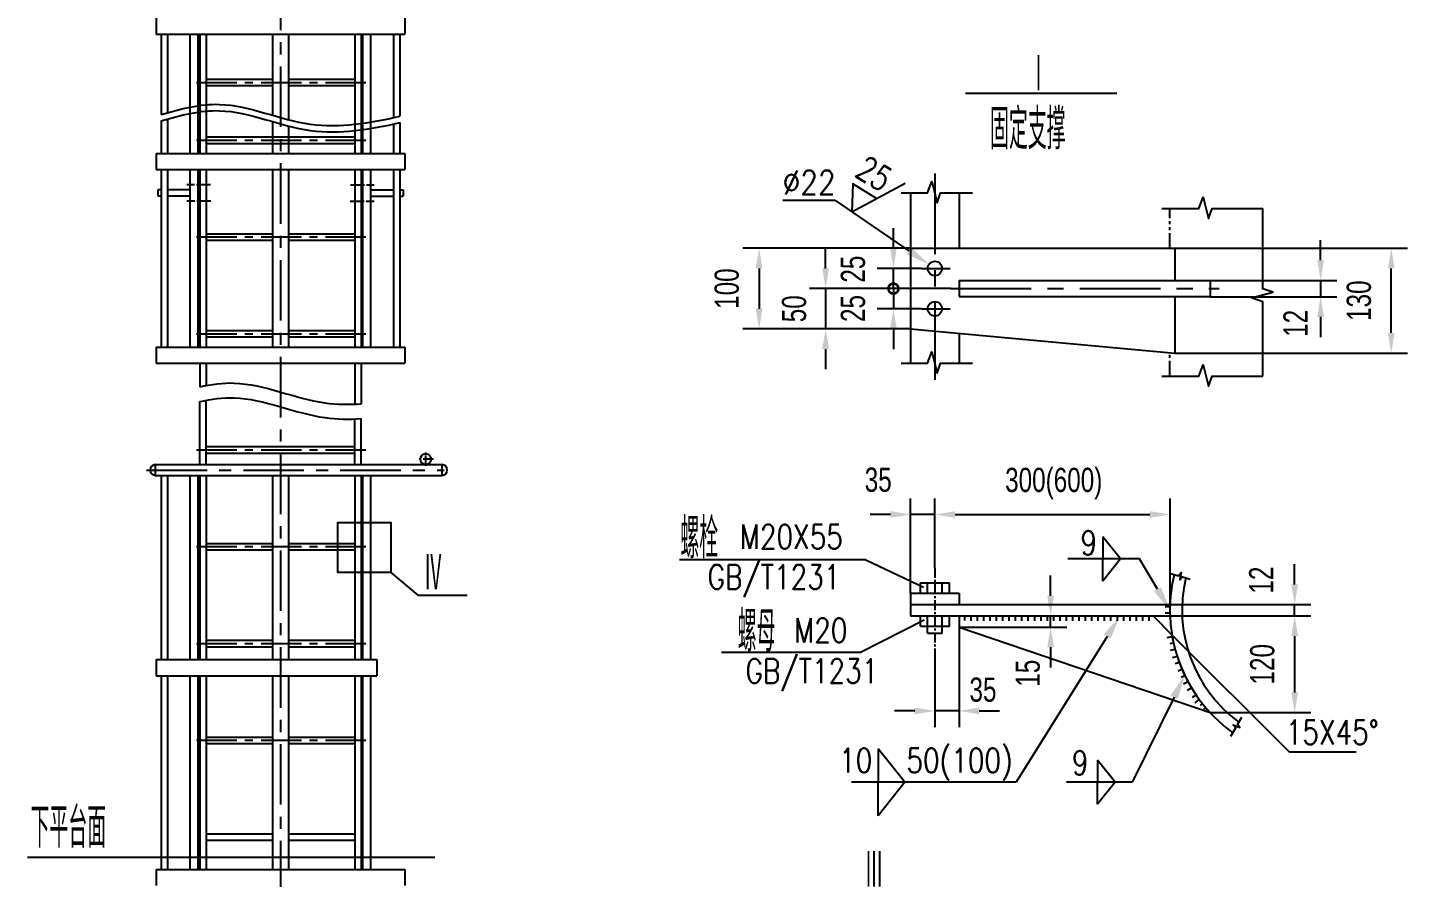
# Model space of a CAD drawing. Extents: x 148 to 221443, y -36682 to 6758.
# Drawn here: x 57709 to 61128, y -8237 to -6130 of the extents above; entities that cross this region are included whole.
import ezdxf
from ezdxf.enums import TextEntityAlignment as Align

# ---------------------------------------------------------------- set-up
doc = ezdxf.new("R2010")
doc.units = 0
doc.header["$LTSCALE"] = 10
doc.header["$MEASUREMENT"] = 0
doc.linetypes.add('CENTERX2', pattern=[4, 2.5, -0.5, 0.5, -0.5])
doc.linetypes.add('PHANTOM', pattern=[2.5, 1.25, -0.25, 0.25, -0.25, 0.25, -0.25])
for name, color, linetype in [('2', 4, 'Continuous'), ('CENTER', 1, 'CENTERX2'), ('DIM', 4, 'Continuous'), ('MAIN', 6, 'Continuous'), ('RED', 7, 'Continuous'), ('WHITE', 7, 'Continuous')]:
    doc.layers.add(name, color=color, linetype=linetype)
doc.styles.add('HZ', font='ROMS.SHX', dxfattribs={"width": 0.75, "bigfont": 'GBCBIG.SHX'})
doc.styles.get("Standard").update_dxf_attribs({"font": 'wison_e.shx', "width": 0.75, "bigfont": 'wison_c.shx'})
doc.styles.add('XW', font='ROMANS.shx', dxfattribs={"width": 0.85})
doc.dimstyles.new('DIM1', dxfattribs={"dimscale": 20, "dimtxt": 3, "dimasz": 2.5, "dimexe": 2, "dimexo": 0, "dimgap": 1, "dimtad": 0, "dimdec": 0, "dimzin": 0, "dimdsep": 46, "dimtxsty": 'Standard', "dimcen": 2, "dimclrd": 3, "dimclre": 3, "dimclrt": 3, "dimadec": 0, "dimazin": 0, "dimtfac": 0.666667, "dimtdec": 0, "dimtofl": 0, "dimtmove": 2, "dimatfit": 1, "dimfxl": 2, "dimtvp": 1.333333, "dimtolj": 1, "dimtzin": 0, "dimarcsym": 0})

# ---------------------------------------------------------------- blocks, each defined once
blk = doc.blocks.new('_DotSmall')
at = {"layer": 'WHITE', "color": 0, "const_width": 0.5}
blk.add_lwpolyline([(-0.0625, 0, 1), (0.0625, 0, 1)], format="xyb", close=True, dxfattribs=at)
blk = doc.blocks.new('*D257')
at = {"layer": 'Defpoints', "color": 0}
for p in [(59924.6, -6726.8), (59854.7, -6776.8), (59996.3, -6776.8)]:
    blk.add_point(p, dxfattribs=at)
at = {"layer": 'DIM', "color": 3, "lineweight": -2}
for p, q in [((59854.7, -6676.8), (59854.7, -6626.8)), ((59924.6, -6726.8), (59814.7, -6726.8)), ((59996.3, -6776.8), (59814.7, -6776.8)), ((59854.7, -6776.8), (59854.7, -6826.8))]:
    blk.add_line(p, q, dxfattribs=at)
at = {"layer": 'DIM', "color": 3}
blk.add_solid([(59846.4, -6676.8), (59863, -6676.8), (59854.7, -6726.8)], dxfattribs=at)
at = {"layer": 'DIM', "color": 3, "lineweight": -2, "xscale": 50, "yscale": 50, "zscale": 50, "rotation": 90}
blk.add_blockref('_DotSmall', (59854.7, -6776.8), dxfattribs=at)
at = {"layer": 'DIM', "color": 3, "insert": (59754.7, -6728.5), "char_height": 60, "attachment_point": 5, "rotation": 90}
blk.add_mtext('\\A1;25', dxfattribs=at)
blk = doc.blocks.new('*D258')
at = {"layer": 'Defpoints', "color": 0}
for p in [(59996.3, -6776.8), (59854.7, -6826.8), (59924.6, -6826.8)]:
    blk.add_point(p, dxfattribs=at)
at = {"layer": 'DIM', "color": 3, "lineweight": -2}
for p, q in [((59854.7, -6776.8), (59854.7, -6726.8)), ((59996.3, -6776.8), (59814.7, -6776.8)), ((59924.6, -6826.8), (59814.7, -6826.8)), ((59854.7, -6876.8), (59854.7, -6926.8))]:
    blk.add_line(p, q, dxfattribs=at)
at = {"layer": 'DIM', "color": 3}
blk.add_solid([(59863, -6876.8), (59846.4, -6876.8), (59854.7, -6826.8)], dxfattribs=at)
at = {"layer": 'DIM', "color": 3, "insert": (59754.7, -6826.1), "char_height": 60, "attachment_point": 5, "rotation": 90}
blk.add_mtext('\\A1;25', dxfattribs=at)
blk = doc.blocks.new('_None')
blk = doc.blocks.new('*D259')
at = {"layer": 'Defpoints', "color": 0}
for p in [(59897.4, -6676.8), (59521.9, -6876.8), (59897.4, -6876.8)]:
    blk.add_point(p, dxfattribs=at)
at = {"layer": 'DIM', "color": 3, "lineweight": -2}
for p, q in [((59897.4, -6676.8), (59481.9, -6676.8)), ((59521.9, -6726.8), (59521.9, -6826.8)), ((59897.4, -6876.8), (59481.9, -6876.8))]:
    blk.add_line(p, q, dxfattribs=at)
at = {"layer": 'DIM', "color": 3}
for points in [[(59530.2, -6726.8), (59513.5, -6726.8), (59521.9, -6676.8)], [(59513.5, -6826.8), (59530.2, -6826.8), (59521.9, -6876.8)]]:
    blk.add_solid(points, dxfattribs=at)
at = {"layer": 'DIM', "color": 3, "insert": (59441.9, -6776.8), "char_height": 60, "attachment_point": 5, "rotation": 90}
blk.add_mtext('\\A1;100', dxfattribs=at)
blk = doc.blocks.new('*D260')
at = {"layer": 'Defpoints', "color": 0}
for p in [(59996.3, -6776.8), (59686.7, -6876.8), (59897.4, -6876.8)]:
    blk.add_point(p, dxfattribs=at)
at = {"layer": 'DIM', "color": 3, "lineweight": -2}
for p, q in [((59686.7, -6726.8), (59686.7, -6676.8)), ((59996.3, -6776.8), (59646.7, -6776.8)), ((59686.7, -6776.8), (59686.7, -6876.8)), ((59897.4, -6876.8), (59646.7, -6876.8)), ((59686.7, -6926.8), (59686.7, -6976.8))]:
    blk.add_line(p, q, dxfattribs=at)
at = {"layer": 'DIM', "color": 3}
for points in [[(59678.4, -6726.8), (59695, -6726.8), (59686.7, -6776.8)], [(59695, -6926.8), (59678.4, -6926.8), (59686.7, -6876.8)]]:
    blk.add_solid(points, dxfattribs=at)
at = {"layer": 'DIM', "color": 3, "insert": (59608.7, -6826.8), "char_height": 60, "attachment_point": 5, "rotation": 90}
blk.add_mtext('\\A1;50', dxfattribs=at)
blk = doc.blocks.new('*D261')
at = {"layer": 'Defpoints', "color": 0}
for p in [(60639.6, -6756.7), (60913.3, -6756.7), (60639.6, -6796.8)]:
    blk.add_point(p, dxfattribs=at)
at = {"layer": 'DIM', "color": 3, "lineweight": -2}
for p, q in [((60913.3, -6706.7), (60913.3, -6656.7)), ((60639.6, -6756.7), (60953.3, -6756.7)), ((60639.6, -6796.8), (60953.3, -6796.8)), ((60913.3, -6846.8), (60913.3, -6896.8))]:
    blk.add_line(p, q, dxfattribs=at)
at = {"layer": 'DIM', "color": 3}
for points in [[(60905, -6706.7), (60921.7, -6706.7), (60913.3, -6756.7)], [(60921.7, -6846.8), (60905, -6846.8), (60913.3, -6796.8)]]:
    blk.add_solid(points, dxfattribs=at)
at = {"layer": 'DIM', "color": 3, "insert": (60851.1, -6862.9), "char_height": 60, "attachment_point": 5, "rotation": 90}
blk.add_mtext('\\A1;12', dxfattribs=at)
blk = doc.blocks.new('*D262')
at = {"layer": 'Defpoints', "color": 0}
for p in [(60551.7, -6676.8), (61088.4, -6676.8), (60551.7, -6936.8)]:
    blk.add_point(p, dxfattribs=at)
at = {"layer": 'DIM', "color": 3, "lineweight": -2}
for p, q in [((60551.7, -6676.8), (61128.4, -6676.8)), ((61088.4, -6886.8), (61088.4, -6726.8)), ((60551.7, -6936.8), (61128.4, -6936.8))]:
    blk.add_line(p, q, dxfattribs=at)
at = {"layer": 'DIM', "color": 3}
for points in [[(61096.7, -6726.8), (61080.1, -6726.8), (61088.4, -6676.8)], [(61080.1, -6886.8), (61096.7, -6886.8), (61088.4, -6936.8)]]:
    blk.add_solid(points, dxfattribs=at)
at = {"layer": 'DIM', "color": 3, "insert": (61008.4, -6806.8), "char_height": 60, "attachment_point": 5, "rotation": 90}
blk.add_mtext('\\A1;130', dxfattribs=at)
blk = doc.blocks.new('*D298')
at = {"layer": 'Defpoints', "color": 0}
for p in [(59924.6, -6726.8), (59854.7, -6776.8), (59996.3, -6776.8)]:
    blk.add_point(p, dxfattribs=at)
at = {"layer": 'DIM', "color": 3, "lineweight": -2}
for p, q in [((59854.7, -6676.8), (59854.7, -6626.8)), ((59924.6, -6726.8), (59814.7, -6726.8)), ((59996.3, -6776.8), (59814.7, -6776.8)), ((59854.7, -6776.8), (59854.7, -6826.8))]:
    blk.add_line(p, q, dxfattribs=at)
at = {"layer": 'DIM', "color": 3}
blk.add_solid([(59846.4, -6676.8), (59863, -6676.8), (59854.7, -6726.8)], dxfattribs=at)
at = {"layer": 'DIM', "color": 3, "lineweight": -2, "xscale": 50, "yscale": 50, "zscale": 50, "rotation": 90}
blk.add_blockref('_DotSmall', (59854.7, -6776.8), dxfattribs=at)
at = {"layer": 'DIM', "color": 3, "insert": (59754.7, -6728.5), "char_height": 60, "attachment_point": 5, "rotation": 90}
blk.add_mtext('\\A1;25', dxfattribs=at)
blk = doc.blocks.new('*D299')
at = {"layer": 'Defpoints', "color": 0}
for p in [(59996.3, -6776.8), (59854.7, -6826.8), (59924.6, -6826.8)]:
    blk.add_point(p, dxfattribs=at)
at = {"layer": 'DIM', "color": 3, "lineweight": -2}
for p, q in [((59854.7, -6776.8), (59854.7, -6726.8)), ((59996.3, -6776.8), (59814.7, -6776.8)), ((59924.6, -6826.8), (59814.7, -6826.8)), ((59854.7, -6876.8), (59854.7, -6926.8))]:
    blk.add_line(p, q, dxfattribs=at)
at = {"layer": 'DIM', "color": 3}
blk.add_solid([(59863, -6876.8), (59846.4, -6876.8), (59854.7, -6826.8)], dxfattribs=at)
at = {"layer": 'DIM', "color": 3, "insert": (59754.7, -6826.1), "char_height": 60, "attachment_point": 5, "rotation": 90}
blk.add_mtext('\\A1;25', dxfattribs=at)
blk = doc.blocks.new('*D300')
at = {"layer": 'Defpoints', "color": 0}
for p in [(59897.4, -6676.8), (59521.9, -6876.8), (59897.4, -6876.8)]:
    blk.add_point(p, dxfattribs=at)
at = {"layer": 'DIM', "color": 3, "lineweight": -2}
for p, q in [((59897.4, -6676.8), (59481.9, -6676.8)), ((59521.9, -6726.8), (59521.9, -6826.8)), ((59897.4, -6876.8), (59481.9, -6876.8))]:
    blk.add_line(p, q, dxfattribs=at)
at = {"layer": 'DIM', "color": 3}
for points in [[(59530.2, -6726.8), (59513.5, -6726.8), (59521.9, -6676.8)], [(59513.5, -6826.8), (59530.2, -6826.8), (59521.9, -6876.8)]]:
    blk.add_solid(points, dxfattribs=at)
at = {"layer": 'DIM', "color": 3, "insert": (59441.9, -6776.8), "char_height": 60, "attachment_point": 5, "rotation": 90}
blk.add_mtext('\\A1;100', dxfattribs=at)
blk = doc.blocks.new('*D301')
at = {"layer": 'Defpoints', "color": 0}
for p in [(59996.3, -6776.8), (59686.7, -6876.8), (59897.4, -6876.8)]:
    blk.add_point(p, dxfattribs=at)
at = {"layer": 'DIM', "color": 3, "lineweight": -2}
for p, q in [((59686.7, -6726.8), (59686.7, -6676.8)), ((59996.3, -6776.8), (59646.7, -6776.8)), ((59686.7, -6776.8), (59686.7, -6876.8)), ((59897.4, -6876.8), (59646.7, -6876.8)), ((59686.7, -6926.8), (59686.7, -6976.8))]:
    blk.add_line(p, q, dxfattribs=at)
at = {"layer": 'DIM', "color": 3}
for points in [[(59678.4, -6726.8), (59695, -6726.8), (59686.7, -6776.8)], [(59695, -6926.8), (59678.4, -6926.8), (59686.7, -6876.8)]]:
    blk.add_solid(points, dxfattribs=at)
at = {"layer": 'DIM', "color": 3, "insert": (59608.7, -6826.8), "char_height": 60, "attachment_point": 5, "rotation": 90}
blk.add_mtext('\\A1;50', dxfattribs=at)
blk = doc.blocks.new('*D302')
at = {"layer": 'Defpoints', "color": 0}
for p in [(60639.6, -6756.7), (60913.3, -6756.7), (60639.6, -6796.8)]:
    blk.add_point(p, dxfattribs=at)
at = {"layer": 'DIM', "color": 3, "lineweight": -2}
for p, q in [((60913.3, -6706.7), (60913.3, -6656.7)), ((60639.6, -6756.7), (60953.3, -6756.7)), ((60639.6, -6796.8), (60953.3, -6796.8)), ((60913.3, -6846.8), (60913.3, -6896.8))]:
    blk.add_line(p, q, dxfattribs=at)
at = {"layer": 'DIM', "color": 3}
for points in [[(60905, -6706.7), (60921.7, -6706.7), (60913.3, -6756.7)], [(60921.7, -6846.8), (60905, -6846.8), (60913.3, -6796.8)]]:
    blk.add_solid(points, dxfattribs=at)
at = {"layer": 'DIM', "color": 3, "insert": (60851.1, -6862.9), "char_height": 60, "attachment_point": 5, "rotation": 90}
blk.add_mtext('\\A1;12', dxfattribs=at)
blk = doc.blocks.new('*D303')
at = {"layer": 'Defpoints', "color": 0}
for p in [(60551.7, -6676.8), (61088.4, -6676.8), (60551.7, -6936.8)]:
    blk.add_point(p, dxfattribs=at)
at = {"layer": 'DIM', "color": 3, "lineweight": -2}
for p, q in [((60551.7, -6676.8), (61128.4, -6676.8)), ((61088.4, -6886.8), (61088.4, -6726.8)), ((60551.7, -6936.8), (61128.4, -6936.8))]:
    blk.add_line(p, q, dxfattribs=at)
at = {"layer": 'DIM', "color": 3}
for points in [[(61096.7, -6726.8), (61080.1, -6726.8), (61088.4, -6676.8)], [(61080.1, -6886.8), (61096.7, -6886.8), (61088.4, -6936.8)]]:
    blk.add_solid(points, dxfattribs=at)
at = {"layer": 'DIM', "color": 3, "insert": (61008.4, -6806.8), "char_height": 60, "attachment_point": 5, "rotation": 90}
blk.add_mtext('\\A1;130', dxfattribs=at)
blk = doc.blocks.new('*D304')
at = {"layer": 'Defpoints', "color": 0}
for p in [(59957.4, -7336.8), (59957.4, -7469.2), (59897.4, -7532.1)]:
    blk.add_point(p, dxfattribs=at)
at = {"layer": 'DIM', "color": 3, "lineweight": -2}
for p, q in [((59897.4, -7532.1), (59897.4, -7296.8)), ((59957.4, -7469.2), (59957.4, -7296.8)), ((59847.4, -7336.8), (59797.4, -7336.8)), ((60007.4, -7336.8), (60057.4, -7336.8))]:
    blk.add_line(p, q, dxfattribs=at)
at = {"layer": 'DIM', "color": 3}
for points in [[(59847.4, -7345.1), (59847.4, -7328.5), (59897.4, -7336.8)], [(60007.4, -7328.5), (60007.4, -7345.1), (59957.4, -7336.8)]]:
    blk.add_solid(points, dxfattribs=at)
at = {"layer": 'DIM', "color": 3, "insert": (59817, -7251), "char_height": 60, "attachment_point": 5}
blk.add_mtext('\\A1;35', dxfattribs=at)
blk = doc.blocks.new('*D305')
at = {"layer": 'Defpoints', "color": 0}
for p in [(60540.2, -7336.8), (59957.4, -7469.2), (60540.2, -7560.1)]:
    blk.add_point(p, dxfattribs=at)
at = {"layer": 'DIM', "color": 3, "lineweight": -2}
for p, q in [((59957.4, -7469.2), (59957.4, -7296.8)), ((60540.2, -7560.1), (60540.2, -7296.8)), ((60007.4, -7336.8), (60490.2, -7336.8))]:
    blk.add_line(p, q, dxfattribs=at)
at = {"layer": 'DIM', "color": 3}
for points in [[(60007.4, -7328.5), (60007.4, -7345.1), (59957.4, -7336.8)], [(60490.2, -7345.1), (60490.2, -7328.5), (60540.2, -7336.8)]]:
    blk.add_solid(points, dxfattribs=at)
at = {"layer": 'DIM', "color": 3, "insert": (60251.9, -7260.1), "char_height": 60, "attachment_point": 5}
blk.add_mtext('\\A1;300(600)', dxfattribs=at)
blk = doc.blocks.new('*D306')
at = {"layer": 'Defpoints', "color": 0}
for p in [(60197.6, -7588.1), (60244.3, -7588.1), (60017.4, -7616.1)]:
    blk.add_point(p, dxfattribs=at)
at = {"layer": 'DIM', "color": 3, "lineweight": -2}
for p, q in [((60244.3, -7538.1), (60244.3, -7488.1)), ((60197.6, -7588.1), (60284.3, -7588.1)), ((60017.4, -7616.1), (60284.3, -7616.1)), ((60244.3, -7666.1), (60244.3, -7716.1))]:
    blk.add_line(p, q, dxfattribs=at)
at = {"layer": 'DIM', "color": 3}
for points in [[(60235.9, -7538.1), (60252.6, -7538.1), (60244.3, -7588.1)], [(60252.6, -7666.1), (60235.9, -7666.1), (60244.3, -7616.1)]]:
    blk.add_solid(points, dxfattribs=at)
at = {"layer": 'DIM', "color": 3, "insert": (60187.9, -7730.3), "char_height": 60, "attachment_point": 5, "rotation": 90}
blk.add_mtext('\\A1;15', dxfattribs=at)
blk = doc.blocks.new('*D307')
at = {"layer": 'Defpoints', "color": 0}
for p in [(60540.2, -7560.1), (60540.2, -7588.1), (60849, -7588.1)]:
    blk.add_point(p, dxfattribs=at)
at = {"layer": 'DIM', "color": 3, "lineweight": -2}
for p, q in [((60849, -7510.1), (60849, -7460.1)), ((60540.2, -7560.1), (60889, -7560.1)), ((60540.2, -7588.1), (60889, -7588.1)), ((60849, -7638.1), (60849, -7688.1))]:
    blk.add_line(p, q, dxfattribs=at)
at = {"layer": 'DIM', "color": 3}
for points in [[(60840.6, -7510.1), (60857.3, -7510.1), (60849, -7560.1)], [(60857.3, -7638.1), (60840.6, -7638.1), (60849, -7588.1)]]:
    blk.add_solid(points, dxfattribs=at)
at = {"layer": 'DIM', "color": 3, "insert": (60766, -7499.4), "char_height": 60, "attachment_point": 5, "rotation": 90}
blk.add_mtext('\\A1;12', dxfattribs=at)
blk = doc.blocks.new('*D308')
at = {"layer": 'Defpoints', "color": 0}
for p in [(60540.2, -7588.1), (60639.6, -7828.1), (60849, -7828.1)]:
    blk.add_point(p, dxfattribs=at)
at = {"layer": 'DIM', "color": 3, "lineweight": -2}
for p, q in [((60540.2, -7588.1), (60889, -7588.1)), ((60849, -7638.1), (60849, -7778.1)), ((60639.6, -7828.1), (60889, -7828.1))]:
    blk.add_line(p, q, dxfattribs=at)
at = {"layer": 'DIM', "color": 3}
for points in [[(60857.3, -7638.1), (60840.6, -7638.1), (60849, -7588.1)], [(60840.6, -7778.1), (60857.3, -7778.1), (60849, -7828.1)]]:
    blk.add_solid(points, dxfattribs=at)
at = {"layer": 'DIM', "color": 3, "insert": (60769, -7708.1), "char_height": 60, "attachment_point": 5, "rotation": 90}
blk.add_mtext('\\A1;120', dxfattribs=at)
blk = doc.blocks.new('*D322')
at = {"layer": 'Defpoints', "color": 0}
for p in [(60017.4, -7616.1), (59957.4, -7670.3), (60017.4, -7823.8)]:
    blk.add_point(p, dxfattribs=at)
at = {"layer": 'WHITE', "color": 3, "linetype": 'Continuous', "lineweight": -2}
for p, q in [((60017.4, -7616.1), (60017.4, -7863.8)), ((59957.4, -7670.3), (59957.4, -7863.8)), ((59907.4, -7823.8), (59857.4, -7823.8)), ((60067.4, -7823.8), (60117.4, -7823.8))]:
    blk.add_line(p, q, dxfattribs=at)
at = {"layer": 'WHITE', "color": 3}
for points in [[(59907.4, -7832.1), (59907.4, -7815.5), (59957.4, -7823.8)], [(60067.4, -7815.5), (60067.4, -7832.1), (60017.4, -7823.8)]]:
    blk.add_solid(points, dxfattribs=at)
at = {"layer": 'WHITE', "color": 3, "insert": (60076.6, -7771.4), "char_height": 60, "attachment_point": 5}
blk.add_mtext('\\A1;35', dxfattribs=at)

msp = doc.modelspace()

# ---------------------------------------------------------------- linework, layer by layer
at = {"color": 3}
for p, q in [((60033.314, -6292.1559), (60408.4531, -6292.1559)), ((60033.314, -6292.1559), (60408.4531, -6292.1559)), ((59580.966, -6557.5732), (59709.6803, -6557.5732)), ((59580.966, -6557.5732), (59709.6803, -6557.5732)), ((59709.6803, -6557.5732), (59892.9692, -6682.7883)), ((59709.6803, -6557.5732), (59892.9692, -6682.7883)), ((59786.2665, -7448.9755), (59324.6059, -7448.9755)), ((59786.2665, -7448.9755), (59929.2522, -7517.1037)), ((60464.4385, -7447.1228), (60286.9665, -7447.1228)), ((60508.9321, -7522.2013), (60464.4385, -7447.1228)), ((58609.2179, -7480.6992), (58676.0157, -7536.5263)), ((58676.0157, -7536.5263), (58797.9547, -7536.5263)), ((59771.6432, -7678.7828), (59930.7111, -7598.0871)), ((60384.5105, -7639.0268), (60159.2012, -8000.4839)), ((60544.9249, -7634.811), (60835.1604, -7925.0465)), ((59771.6432, -7678.7828), (59428.8494, -7678.7828)), ((60550.3334, -7789.7275), (60446.7298, -8000.4839)), ((60835.1604, -7925.0465), (61001.7846, -7925.0465)), ((60159.2012, -8000.4839), (59750.5211, -8000.4839)), ((60446.7298, -8000.4839), (60283.8546, -8000.4839)), ((57709.0547, -8186.5465), (58717.9966, -8186.5465))]:
    msp.add_line(p, q, dxfattribs=at)
at = {"linetype": 'Continuous'}
for p, q in [((60417.3382, -7447.1228), (60373.6035, -7392.5084)), ((60373.6035, -7392.5084), (60373.6035, -7447.1228)), ((60417.3382, -7447.1228), (60373.6035, -7501.7373)), ((60373.6035, -7501.7373), (60373.6035, -7447.1228)), ((59883.2393, -8000.4839), (59816.7429, -7917.4456)), ((59816.7429, -7917.4456), (59816.7429, -8000.4839)), ((60360.2199, -7945.8695), (60360.2199, -8000.4839)), ((60403.9547, -8000.4839), (60360.2199, -7945.8695)), ((59883.2393, -8000.4839), (59816.7429, -8083.5223)), ((59816.7429, -8083.5223), (59816.7429, -8000.4839)), ((60403.9547, -8000.4839), (60360.2199, -8055.0983)), ((60360.2199, -8055.0983), (60360.2199, -8000.4839))]:
    msp.add_line(p, q, dxfattribs=at)
at = {"color": 3}
for points in [[(59812.7953, -6553.7113), (59754.0509, -6516.9814), (59751.614, -6586.2205), (59884.1735, -6515.7839)], [(59812.7953, -6553.7113), (59754.0509, -6516.9814), (59751.614, -6586.2205), (59884.1735, -6515.7839)], [(58609.2179, -7461.4337), (58609.2179, -7480.6992), (58477.8454, -7480.6992), (58477.8454, -7356.3042), (58609.2179, -7356.3042), (58609.2179, -7461.4337)]]:
    msp.add_lwpolyline(points, dxfattribs=at)
for radius, start, end in [(373.5879, 166.282801, 177.8519041), (343.5879, 166.478644, 233.8611041), (373.5879, 182.1476303, 234.3596112)]:
    msp.add_arc((60913.5483, -7574.1089), radius, start, end, dxfattribs=at)
for points, knots in [([(58039.7814, -6345.5265), (58088.2722, -6330.7473), (58211.9297, -6299.3293), (58406.3933, -6393.4858), (58557.2662, -6365.9301), (58631.7814, -6349.552)], [39.971434106, 39.971434106, 39.971434106, 39.971434106, 225.090956529, 512.442106778, 791.959917425, 791.959917425, 791.959917425, 791.959917425]), ([(58039.7814, -6361.26), (58088.2722, -6346.4808), (58211.9297, -6315.0628), (58406.3933, -6409.2194), (58557.2662, -6381.6637), (58631.7814, -6365.2856)], [39.971434106, 39.971434106, 39.971434106, 39.971434106, 225.090956529, 512.442106778, 791.959917425, 791.959917425, 791.959917425, 791.959917425]), ([(58135.7814, -7020.283), (58164.3405, -7013.8971), (58267.9215, -6999.7485), (58399.846, -7063.6245), (58505.6805, -7064.5296), (58535.7814, -7062.2491)], [115.918229843, 115.918229843, 115.918229843, 115.918229843, 225.090956529, 512.442106778, 626.068556754, 626.068556754, 626.068556754, 626.068556754]), ([(58135.7814, -7056.932), (58164.3405, -7050.5461), (58267.9215, -7036.3975), (58399.846, -7100.2735), (58505.6805, -7101.1786), (58535.7814, -7098.8981)], [115.918229843, 115.918229843, 115.918229843, 115.918229843, 225.090956529, 512.442106778, 626.068556754, 626.068556754, 626.068556754, 626.068556754])]:
    msp.add_open_spline(points, degree=3, knots=knots, dxfattribs=at)
for points in [[(60517.4911, -7517.0298), (60500.3731, -7527.3727), (60539.9607, -7573.5552)], [(60376.0242, -7633.737), (60392.9969, -7644.3166), (60416.2495, -7588.1089)], [(60541.3591, -7785.3159), (60559.3076, -7794.1391), (60576.8028, -7735.8817)]]:
    msp.add_solid(points, dxfattribs=at)
at = {"layer": '2'}
for p, q in [((60913.3428, -6756.713), (60913.3428, -6796.7874)), ((59957.3748, -7336.7916), (59897.3748, -7336.7916)), ((60244.2744, -7616.1089), (60244.2744, -7588.1089)), ((60848.9538, -7588.1089), (60848.9538, -7560.1089)), ((60017.3748, -7823.814), (59957.3748, -7823.814))]:
    msp.add_line(p, q, dxfattribs=at)
at = {"layer": 'CENTER', "ltscale": 6}
for p, q in [((58335.7814, -4306.0635), (58335.7814, -11198.6973)), ((58003.8113, -7226.5465), (58741.7717, -7226.5465))]:
    msp.add_line(p, q, dxfattribs=at)
at = {"layer": 'CENTER', "ltscale": 4}
for p, q in [((58127.6189, -6265.6191), (58548.3784, -6265.6191)), ((58127.6189, -6408.7254), (58548.3784, -6408.7254)), ((58127.6189, -6648.7254), (58548.3784, -6648.7254)), ((58127.6189, -6888.7254), (58548.3784, -6888.7254)), ((58127.6189, -7176.3892), (58548.3784, -7176.3892)), ((58127.6189, -7416.3892), (58548.3784, -7416.3892)), ((58127.6189, -7656.3892), (58548.3784, -7656.3892)), ((58127.6189, -7896.3892), (58548.3784, -7896.3892))]:
    msp.add_line(p, q, dxfattribs=at)
at = {"layer": 'CENTER', "ltscale": 8}
for p, q in [((59957.3748, -6491.2997), (59957.3748, -7002.6019)), ((59957.3748, -6491.2997), (59957.3748, -7002.6019)), ((59996.2842, -6776.7874), (60661.6657, -6776.7874)), ((59996.2842, -6776.7874), (60661.6657, -6776.7874))]:
    msp.add_line(p, q, dxfattribs=at)
at = {"layer": 'CENTER'}
for p, q in [((58162.6326, -6519.6427), (58103.7877, -6519.6427)), ((58508.9303, -6519.6427), (58567.7752, -6519.6427)), ((58163.1362, -6559.6427), (58103.7877, -6559.6427)), ((58508.4267, -6559.6427), (58567.7752, -6559.6427)), ((58714.5564, -7199.7465), (58677.3001, -7199.7465)), ((58695.7814, -7215.9318), (58695.7814, -7182.7826)), ((59957.3748, -7469.2025), (59957.3748, -7670.3167))]:
    msp.add_line(p, q, dxfattribs=at)
at = {"layer": 'DIM', "color": 1}
for p, q in [((59924.5563, -6726.7874), (59994.9353, -6726.7874)), ((59924.5563, -6826.7874), (59994.9353, -6826.7874))]:
    msp.add_line(p, q, dxfattribs=at)
at = {"layer": 'DIM'}
for p, q in [((59924.5563, -6726.7874), (59994.9353, -6726.7874)), ((59924.5563, -6826.7874), (59994.9353, -6826.7874)), ((60031.4069, -7600.0094), (60031.4069, -7588.1089)), ((60047.1657, -7600.3202), (60047.1657, -7588.1089)), ((60062.9246, -7600.3202), (60062.9246, -7588.1089)), ((60078.6834, -7600.3202), (60078.6834, -7588.1089)), ((60094.4422, -7600.3202), (60094.4422, -7588.1089)), ((60110.201, -7600.3202), (60110.201, -7588.1089)), ((60125.9598, -7600.3202), (60125.9598, -7588.1089)), ((60141.7187, -7600.3202), (60141.7187, -7588.1089)), ((60157.4775, -7600.3202), (60157.4775, -7588.1089)), ((60173.2363, -7600.3202), (60173.2363, -7588.1089)), ((60188.9951, -7600.3202), (60188.9951, -7588.1089)), ((60204.754, -7600.3202), (60204.754, -7588.1089)), ((60220.5128, -7600.3202), (60220.5128, -7588.1089)), ((60236.2716, -7600.3202), (60236.2716, -7588.1089)), ((60252.0304, -7600.3202), (60252.0304, -7588.1089)), ((60267.7893, -7600.3202), (60267.7893, -7588.1089)), ((60283.5481, -7600.3202), (60283.5481, -7588.1089)), ((60299.3069, -7600.3202), (60299.3069, -7588.1089)), ((60315.0657, -7600.3202), (60315.0657, -7588.1089)), ((60330.8245, -7600.3202), (60330.8245, -7588.1089)), ((60346.5834, -7600.3202), (60346.5834, -7588.1089)), ((60362.3422, -7600.3202), (60362.3422, -7588.1089)), ((60378.101, -7600.3202), (60378.101, -7588.1089)), ((60393.8598, -7600.3202), (60393.8598, -7588.1089)), ((60409.6187, -7600.3202), (60409.6187, -7588.1089)), ((60425.3775, -7600.3202), (60425.3775, -7588.1089)), ((60441.1363, -7600.3202), (60441.1363, -7588.1089)), ((60456.8951, -7600.3202), (60456.8951, -7588.1089)), ((60472.654, -7600.3202), (60472.654, -7588.1089)), ((60488.4128, -7600.3202), (60488.4128, -7588.1089)), ((60540.0555, -7565.6758), (60527.7494, -7565.6758)), ((60540.0322, -7581.4346), (60527.7494, -7581.4346)), ((60532.8477, -7641.9004), (60545.7462, -7639.6036)), ((60540.7271, -7656.8637), (60548.837, -7655.0635)), ((60541.515, -7673.402), (60552.5949, -7670.4448)), ((60546.2426, -7691.5153), (60557.6972, -7687.854)), ((60552.5461, -7706.4785), (60562.7961, -7702.7202)), ((60560.4255, -7724.5919), (60569.8661, -7720.5688)), ((60567.517, -7740.3426), (60576.8028, -7735.8817)), ((60573.8205, -7756.8809), (60584.5509, -7751.108)), ((60583.2758, -7772.6317), (60593.353, -7766.5744)), ((60595.8828, -7789.9575), (60604.5444, -7784.0721)), ((60602.1864, -7803.3456), (60612.7025, -7795.6032)), ((60615.5813, -7810.4335), (60620.8458, -7806.258)), ((60624.2487, -7820.6715), (60629.2163, -7816.4377))]:
    msp.add_line(p, q, dxfattribs=at)
at = {"layer": 'DIM', "color": 1, "linetype": 'Continuous'}
msp.add_line((58026.3814, -7239.9465), (58026.3814, -7213.1465), dxfattribs=at)
at = {"layer": 'DIM'}
for points in [[(60769.8569, -6993.6316), (60769.8569, -6809.6659), (60741.7301, -6799.2981), (60795.0231, -6785.968), (60769.8569, -6777.0814), (60769.8569, -6578.1603)], [(60519.5027, -6993.6316), (60611.8649, -6993.6316), (60622.2328, -6965.5048), (60635.5628, -7018.7978), (60644.4495, -6993.6316), (60769.8569, -6993.6316)]]:
    msp.add_lwpolyline(points, dxfattribs=at)
at = {"layer": 'DIM', "color": 1, "linetype": 'Continuous'}
msp.add_arc((58735.7814, -7226.5465), 13.4, 270, 90, dxfattribs=at)
at = {"layer": 'DIM', "color": 3}
msp.add_solid([(59898.6101, -6674.5312), (59887.3283, -6691.0455), (59942.512, -6716.6338)], dxfattribs=at)
at = {"layer": 'MAIN', "linetype": 'Continuous'}
for points in [[(59874.0004, -6539.1381), (59939.1695, -6539.1381), (59949.5374, -6511.0113), (59962.8674, -6564.3043), (59971.7541, -6539.1381), (60050.2534, -6539.1381)], [(59874.0004, -6539.1381), (59939.1695, -6539.1381), (59949.5374, -6511.0113), (59962.8674, -6564.3043), (59971.7541, -6539.1381), (60050.2534, -6539.1381)], [(60519.5027, -6578.1603), (60611.8649, -6578.1603), (60622.2328, -6550.0334), (60635.5628, -6603.3265), (60644.4495, -6578.1603), (60769.8569, -6578.1603)], [(60519.5027, -6578.1603), (60611.8649, -6578.1603), (60622.2328, -6550.0334), (60635.5628, -6603.3265), (60644.4495, -6578.1603), (60769.8569, -6578.1603)], [(60769.8569, -6993.6316), (60769.8569, -6809.6659), (60741.7301, -6799.2981), (60795.0231, -6785.968), (60769.8569, -6777.0814), (60769.8569, -6578.1603)], [(59874.0004, -6961.4282), (59939.1695, -6961.4282), (59949.5374, -6933.3014), (59962.8674, -6986.5944), (59971.7541, -6961.4282), (60050.2534, -6961.4282)], [(59874.0004, -6961.4282), (59939.1695, -6961.4282), (59949.5374, -6933.3014), (59962.8674, -6986.5944), (59971.7541, -6961.4282), (60050.2534, -6961.4282)], [(60519.5027, -6993.6316), (60611.8649, -6993.6316), (60622.2328, -6965.5048), (60635.5628, -7018.7978), (60644.4495, -6993.6316), (60769.8569, -6993.6316)], [(60538.4433, -7482.0391), (60561.5175, -7488.6376), (60567.3557, -7480.9515), (60564.3322, -7498.7982), (60570.6511, -7491.2495), (60590.3603, -7496.8857)], [(60690.9034, -7886.3218), (60702.8857, -7865.528), (60696.8394, -7858.0044), (60713.4254, -7865.2537), (60707.6287, -7857.297), (60717.8636, -7839.5356)]]:
    msp.add_lwpolyline(points, dxfattribs=at)
at = {"layer": 'RED'}
for p, q in [((58027.7814, -6105.6191), (58027.7814, -6145.6191)), ((58643.7814, -6105.6191), (58643.7814, -6145.6191)), ((58027.7814, -6145.6191), (58643.7814, -6145.6191)), ((58039.7814, -6145.6191), (58039.7814, -6345.5265)), ((58055.7814, -6145.6191), (58055.7814, -6340.7543)), ((58111.9791, -6441.7892), (58111.9791, -6145.6191)), ((58131.9241, -6441.7892), (58131.9241, -6145.6191)), ((58135.7814, -6145.6191), (58135.7814, -6441.7892)), ((58135.7814, -6145.6191), (58135.7814, -6322.7654)), ((58151.7814, -6145.6191), (58151.7814, -6441.7892)), ((58151.7814, -6145.6191), (58151.7814, -6320.9869)), ((58315.7814, -6145.6191), (58315.7814, -6346.9105)), ((58355.7814, -6145.6191), (58355.7814, -6358.0111)), ((58519.7814, -6145.6191), (58519.7814, -6441.7892)), ((58519.7814, -6145.6191), (58519.7814, -6369.4286)), ((58535.7814, -6145.6191), (58535.7814, -6441.7892)), ((58535.7814, -6145.6191), (58535.7814, -6367.451)), ((58539.6388, -6441.7892), (58539.6388, -6145.6191)), ((58559.5838, -6441.7892), (58559.5838, -6145.6191)), ((58615.7814, -6145.6191), (58615.7814, -6353.0186)), ((58631.7814, -6145.6191), (58631.7814, -6349.552)), ((58151.7814, -6257.6191), (58315.7814, -6257.6191)), ((58151.7814, -6273.6191), (58315.7814, -6273.6191)), ((58355.7814, -6257.6191), (58519.7814, -6257.6191)), ((58355.7814, -6273.6191), (58519.7814, -6273.6191)), ((58055.7814, -6356.4878), (58055.7814, -6441.7892)), ((58135.7814, -6338.499), (58135.7814, -6441.7892)), ((58151.7814, -6336.7205), (58151.7814, -6441.7892)), ((58039.7814, -6361.26), (58039.7814, -6441.7892)), ((58315.7814, -6362.6441), (58315.7814, -6441.7892)), ((58355.7814, -6373.7447), (58355.7814, -6441.7892)), ((58519.7814, -6385.1622), (58519.7814, -6441.7892)), ((58535.7814, -6383.1846), (58535.7814, -6441.7892)), ((58615.7814, -6368.7521), (58615.7814, -6441.7892)), ((58631.7814, -6365.2856), (58631.7814, -6441.7892)), ((58151.7814, -6400.7254), (58355.7814, -6400.7254)), ((58151.7814, -6416.7254), (58355.7814, -6416.7254)), ((58355.7814, -6400.7254), (58519.7814, -6400.7254)), ((58355.7814, -6416.7254), (58519.7814, -6416.7254)), ((58027.7814, -6441.7892), (58643.7814, -6441.7892)), ((58027.7814, -6441.7892), (58027.7814, -6481.7892)), ((58643.7814, -6441.7892), (58643.7814, -6481.7892)), ((58027.7814, -6481.7892), (58643.7814, -6481.7892)), ((58039.7814, -6481.7892), (58039.7814, -6921.7892)), ((58055.7814, -6481.7892), (58055.7814, -6921.7892)), ((58111.9791, -6921.7892), (58111.9791, -6481.7892)), ((58131.9241, -6921.7892), (58131.9241, -6481.7892)), ((58135.7814, -6481.7892), (58135.7814, -6921.7892)), ((58135.7814, -6481.7892), (58135.7814, -6921.7892)), ((58151.7814, -6481.7892), (58151.7814, -6921.7892)), ((58151.7814, -6481.7892), (58151.7814, -6921.7892)), ((58315.7814, -6481.7892), (58315.7814, -6921.7892)), ((58355.7814, -6481.7892), (58355.7814, -6921.7892)), ((58519.7814, -6481.7892), (58519.7814, -6921.7892)), ((58519.7814, -6481.7892), (58519.7814, -6921.7892)), ((58535.7814, -6481.7892), (58535.7814, -6921.7892)), ((58535.7814, -6481.7892), (58535.7814, -6921.7892)), ((58539.6388, -6921.7892), (58539.6388, -6481.7892)), ((58559.5838, -6921.7892), (58559.5838, -6481.7892)), ((58615.7814, -6481.7892), (58615.7814, -6921.7892)), ((58631.7814, -6481.7892), (58631.7814, -6921.7892)), ((58135.7814, -6499.6427), (58131.9241, -6499.6427)), ((58535.7814, -6499.6427), (58539.6388, -6499.6427)), ((58039.7814, -6531.6089), (58031.7814, -6531.608)), ((58031.7814, -6531.608), (58031.7814, -6547.6427)), ((58039.7814, -6547.6427), (58031.7814, -6547.6427)), ((58111.9791, -6531.6167), (58055.7814, -6531.6106)), ((58111.9791, -6547.6427), (58055.7814, -6547.6427)), ((58559.5838, -6531.6167), (58615.7814, -6531.6106)), ((58559.5838, -6547.6427), (58615.7814, -6547.6427)), ((58631.7814, -6531.6089), (58639.7814, -6531.608)), ((58631.7814, -6547.6427), (58639.7814, -6547.6427)), ((58639.7814, -6531.608), (58639.7814, -6547.6427)), ((59897.3748, -6539.1381), (59897.3748, -6961.4282)), ((59897.3748, -6539.1381), (59897.3748, -6961.4282)), ((60017.3748, -6539.1381), (60017.3748, -6676.7874)), ((60017.3748, -6539.1381), (60017.3748, -6676.7874)), ((58135.7814, -6579.6427), (58131.9241, -6579.6427)), ((58535.7814, -6579.6427), (58539.6388, -6579.6427)), ((58135.7814, -6603.6427), (58131.9241, -6603.6427)), ((58535.7814, -6603.6427), (58539.6388, -6603.6427)), ((58151.7814, -6640.7254), (58315.7814, -6640.7254)), ((58151.7814, -6656.7254), (58315.7814, -6656.7254)), ((58355.7814, -6640.7254), (58519.7814, -6640.7254)), ((58355.7814, -6656.7254), (58519.7814, -6656.7254)), ((59897.3748, -6676.7874), (60551.7423, -6676.7874)), ((59897.3748, -6676.7874), (60551.7423, -6676.7874)), ((60551.7423, -6676.7874), (60551.7423, -6756.729)), ((60551.7423, -6676.7874), (60551.7423, -6756.729)), ((60017.3748, -6756.7874), (60639.5922, -6756.713)), ((60017.3748, -6756.7874), (60639.5922, -6756.713)), ((60017.3748, -6756.7874), (60017.3748, -6796.7874)), ((60017.3748, -6756.7874), (60017.3748, -6796.7874)), ((60639.5922, -6756.713), (60639.5922, -6796.7874)), ((60639.5922, -6756.713), (60639.5922, -6796.7874)), ((60017.3748, -6796.7874), (60639.5922, -6796.7874)), ((60017.3748, -6796.7874), (60639.5922, -6796.7874)), ((60551.7423, -6796.7874), (60551.7423, -6936.7874)), ((60551.7423, -6796.7874), (60551.7423, -6936.7874)), ((58151.7814, -6880.7254), (58315.7814, -6880.7254)), ((58151.7814, -6896.7254), (58315.7814, -6896.7254)), ((58355.7814, -6880.7254), (58519.7814, -6880.7254)), ((58355.7814, -6896.7254), (58519.7814, -6896.7254)), ((59897.3748, -6876.7874), (60551.7423, -6936.7874)), ((59897.3748, -6876.7874), (60551.7423, -6936.7874)), ((60017.3748, -6887.6965), (60017.3748, -6961.4282)), ((60017.3748, -6887.6965), (60017.3748, -6961.4282)), ((58027.7814, -6921.7892), (58643.7814, -6921.7892)), ((58027.7814, -6921.7892), (58027.7814, -6961.7892)), ((58643.7814, -6921.7892), (58643.7814, -6961.7892)), ((58027.7814, -6961.7892), (58643.7814, -6961.7892)), ((58135.7814, -6961.7892), (58135.7814, -7020.283)), ((58151.7814, -6961.7892), (58151.7814, -7016.9803)), ((58519.7814, -6961.7892), (58519.7814, -7063.2149)), ((58535.7814, -6961.7892), (58535.7814, -7062.2491)), ((58135.7814, -7213.1465), (58135.7814, -7056.932)), ((58151.7814, -7213.1465), (58151.7814, -7053.7768)), ((58519.7814, -7213.1465), (58519.7814, -7099.8639)), ((58535.7814, -7213.1465), (58535.7814, -7098.8981)), ((58151.7814, -7168.5465), (58519.7814, -7168.5465)), ((58026.3814, -7213.1465), (58735.7814, -7213.1465)), ((58151.7814, -7184.5465), (58519.7814, -7184.5465)), ((58735.7814, -7213.1465), (58735.7814, -7239.9465)), ((58026.3814, -7239.9465), (58735.7814, -7239.9465)), ((58039.7814, -7239.9465), (58039.7814, -7696.5465)), ((58055.7814, -7239.9465), (58055.7814, -7696.5465)), ((58111.9791, -7696.5465), (58111.9791, -7239.9465)), ((58131.9241, -7696.5465), (58131.9241, -7239.9465)), ((58135.7814, -7239.9465), (58135.7814, -7696.5465)), ((58151.7814, -7239.9465), (58151.7814, -7696.5465)), ((58315.7814, -7239.9465), (58315.7814, -7696.5465)), ((58355.7814, -7239.9465), (58355.7814, -7696.5465)), ((58519.7814, -7239.9465), (58519.7814, -7696.5465)), ((58535.7814, -7239.9465), (58535.7814, -7696.5465)), ((58539.6388, -7696.5465), (58539.6388, -7239.9465)), ((58559.5838, -7696.5465), (58559.5838, -7239.9465)), ((58151.7814, -7408.5465), (58315.7814, -7408.5465)), ((58355.7814, -7408.5465), (58519.7814, -7408.5465)), ((58151.7814, -7424.5465), (58315.7814, -7424.5465)), ((58355.7814, -7424.5465), (58519.7814, -7424.5465)), ((59921.3748, -7506.5089), (59993.3748, -7506.5089)), ((59921.3748, -7532.1089), (59921.3748, -7506.5089)), ((59939.3748, -7532.1089), (59939.3748, -7506.5089)), ((59975.3748, -7532.1089), (59975.3748, -7506.5089)), ((59993.3748, -7532.1089), (59993.3748, -7506.5089)), ((59897.3748, -7532.1089), (60017.3748, -7532.1089)), ((59897.3748, -7532.1089), (59897.3748, -7560.1089)), ((60017.3748, -7532.1089), (60017.3748, -7560.1089)), ((59897.3748, -7560.1089), (59897.3748, -7588.1089)), ((59897.3748, -7560.1089), (60540.2227, -7560.1089)), ((59897.3748, -7588.1089), (60540.2227, -7588.1089)), ((59921.3748, -7613.7089), (59921.3748, -7588.1089)), ((59939.3748, -7631.2601), (59939.3748, -7588.1089)), ((59975.3748, -7631.2601), (59975.3748, -7588.1089)), ((59993.3748, -7613.7089), (59993.3748, -7588.1089)), ((60017.3748, -7588.1089), (60017.3748, -7616.1089)), ((60498.2227, -7588.1089), (60544.9249, -7634.811)), ((59921.3748, -7613.7089), (59993.3748, -7613.7089)), ((60017.3748, -7616.1089), (60639.5922, -7828.1089)), ((58151.7814, -7648.5465), (58315.7814, -7648.5465)), ((58355.7814, -7648.5465), (58519.7814, -7648.5465)), ((59939.3748, -7631.2601), (59975.3748, -7631.2601)), ((58151.7814, -7664.5465), (58315.7814, -7664.5465)), ((58355.7814, -7664.5465), (58519.7814, -7664.5465)), ((58027.7814, -7696.5465), (58027.7814, -7736.5465)), ((58027.7814, -7696.5465), (58574.705, -7696.5465)), ((58574.705, -7696.5465), (58574.705, -7736.5465)), ((58027.7814, -7736.5465), (58574.705, -7736.5465)), ((58039.7814, -7736.5465), (58039.7814, -8216.5465)), ((58055.7814, -7736.5465), (58055.7814, -8216.5465)), ((58111.9791, -8216.5465), (58111.9791, -7736.5465)), ((58131.9241, -8216.5465), (58131.9241, -7736.5465)), ((58135.7814, -7736.5465), (58135.7814, -8216.5465)), ((58151.7814, -7736.5465), (58151.7814, -8216.5465)), ((58315.7814, -7736.5465), (58315.7814, -8216.5465)), ((58355.7814, -7736.5465), (58355.7814, -8216.5465)), ((58519.7814, -7736.5465), (58519.7814, -8216.5465)), ((58535.7814, -7736.5465), (58535.7814, -8216.5465)), ((58539.6388, -8216.5465), (58539.6388, -7736.5465)), ((58559.5838, -8216.5465), (58559.5838, -7736.5465)), ((58151.7814, -7888.5465), (58315.7814, -7888.5465)), ((58355.7814, -7888.5465), (58519.7814, -7888.5465)), ((58151.7814, -7904.5465), (58315.7814, -7904.5465)), ((58355.7814, -7904.5465), (58519.7814, -7904.5465)), ((58151.7814, -8128.5465), (58315.7814, -8128.5465)), ((58355.7814, -8128.5465), (58519.7814, -8128.5465)), ((58151.7814, -8144.5465), (58315.7814, -8144.5465)), ((58355.7814, -8144.5465), (58519.7814, -8144.5465)), ((58027.7814, -8216.5465), (58643.7814, -8216.5465)), ((58027.7814, -8216.5465), (58027.7814, -8256.5465)), ((58643.7814, -8216.5465), (58643.7814, -8256.5465))]:
    msp.add_line(p, q, dxfattribs=at)
at = {"layer": 'RED', "color": 7, "linetype": 'PHANTOM', "ltscale": 3}
for p, q in [((60539.9603, -6676.7874), (60539.9603, -6578.1603)), ((60539.9603, -6676.7874), (60539.9603, -6578.1603)), ((60539.9603, -6993.6316), (60539.9603, -6935.7071)), ((60539.9603, -6993.6316), (60539.9603, -6935.7071))]:
    msp.add_line(p, q, dxfattribs=at)
at = {"layer": 'RED'}
for centre, radius in [((59957.3748, -6726.7874), 18), ((59957.3748, -6726.7874), 18), ((59957.3748, -6826.7874), 18), ((59957.3748, -6826.7874), 18), ((58695.7814, -7199.7465), 13.4)]:
    msp.add_circle(centre, radius, dxfattribs=at)
for centre, radius, start, end in [((58026.3814, -7226.5465), 13.4, 90, 270), ((60913.5483, -7574.1089), 373.5879, 177.8519041, 182.1476303), ((60913.5483, -7574.1089), 373.5879, 189.3511185, 222.8353186)]:
    msp.add_arc(centre, radius, start, end, dxfattribs=at)

# ---------------------------------------------------------------- texts
at = {"color": 3}
for s, height, style, width, p in [('Ⅰ', 100, 'HZ', 0.65, (60190.7119, -6295.0337)), ('Ⅰ', 100, 'HZ', 0.65, (60190.7119, -6295.0337)), ('固定支撑', 100, 'HZ', 0.65, (60094.1711, -6431.3981)), ('固定支撑', 100, 'HZ', 0.65, (60094.1711, -6431.3981)), ('Ⅳ', 100, 'HZ', 0.65, (58690.4204, -7532.0318)), ('GB/T1231', 60, 'XW', 0.8, (59394.1609, -7521.5703)), ('M20', 60, 'XW', 0.8, (59609.0656, -7654.0223)), ('GB/T1231', 60, 'XW', 0.8, (59488.1455, -7754.7457)), ('15X45%%D', 60, 'XW', 0.8, (60826.9316, -7906.6258)), ('下平台面', 100, 'HZ', 0.65, (57716.5718, -8162.837)), ('Ⅲ', 100, 'HZ', 0.65, (59783.2348, -8268.6857))]:
    msp.add_text(s, height=height, dxfattribs=dict(at, style=style, width=width)).set_placement(p)
at = {"color": 3, "linetype": 'Continuous', "style": 'XW', "width": 0.8}
msp.add_text('M20X55', height=60, dxfattribs=at).set_placement((59474.4549, -7421.8959))
for s, p in [('9', (60359.2303, -7406.9137)), ('10', (59802.3697, -7946.4346)), ('9', (60338.044, -7952.3896))]:
    msp.add_text(s, height=60, dxfattribs=at).set_placement(p, align=Align.MIDDLE_RIGHT)
at = {"color": 3, "style": 'XW', "width": 0.8}
msp.add_text('50(100)', height=60, dxfattribs=at).set_placement((60150.2261, -7946.4346), align=Align.MIDDLE_RIGHT)
at = {"layer": '2', "color": 3, "linetype": 'Continuous', "style": 'HZ', "width": 0.65}
for s, p in [('螺栓', (59326.7041, -7445.6638)), ('螺母', (59468.7955, -7676.2911))]:
    msp.add_text(s, height=100, dxfattribs=at).set_placement(p)
at = {"layer": 'DIM', "color": 3, "style": 'XW', "width": 0.8}
msp.add_text('25', height=60, rotation=327.9843207, dxfattribs=at).set_placement((59841.6067, -6513.4269), align=Align.MIDDLE_RIGHT)
msp.add_text('25', height=60, rotation=327.9843207, dxfattribs=at).set_placement((59841.6067, -6513.4269), align=Align.MIDDLE_RIGHT)
at = {"layer": 'DIM', "color": 3, "insert": (59645.8161, -6513.7787), "char_height": 60, "attachment_point": 5, "style": 'XW'}
msp.add_mtext('%%C22', dxfattribs=at)

# ---------------------------------------------------------------- dimensions: what is measured, and where the dimension line sits
at = {"layer": 'DIM'}
for base, p1, p2, text, override, picture, middle in [((59854.6871, -6776.7874), (59924.5563, -6726.7874), (59996.2842, -6776.7874), '25', {"dimblk2": 'DOTSMALL', "dimsah": 1}, '*D257', (59754.6871, -6728.5424)), ((59854.6871, -6776.7874), (59924.5563, -6726.7874), (59996.2842, -6776.7874), '25', {"dimblk2": 'DOTSMALL', "dimsah": 1}, '*D298', (59754.6871, -6728.5424)), ((59686.6852, -6876.7874), (59996.2842, -6776.7874), (59897.3748, -6876.7874), '50', {"dimtofl": 1}, '*D260', (59608.7311, -6826.7874)), ((59686.6852, -6876.7874), (59996.2842, -6776.7874), (59897.3748, -6876.7874), '50', {"dimtofl": 1}, '*D301', (59608.7311, -6826.7874)), ((59854.6871, -6826.7874), (59996.2842, -6776.7874), (59924.5563, -6826.7874), '25', {"dimblk1": 'NONE', "dimsah": 1}, '*D258', (59754.6871, -6826.1376)), ((59854.6871, -6826.7874), (59996.2842, -6776.7874), (59924.5563, -6826.7874), '25', {"dimblk1": 'NONE', "dimsah": 1}, '*D299', (59754.6871, -6826.1376))]:
    dim = msp.add_linear_dim(base=base, p1=p1, p2=p2, angle=90, text=text, dimstyle='DIM1', override=override, dxfattribs=at)
    dim.commit()
    dim.dimension.update_dxf_attribs({"geometry": picture, "text_midpoint": middle, "dimtype": 160})
for base, p1, p2, text, picture, middle in [((60913.3428, -6756.713), (60639.5922, -6796.7874), (60639.5874, -6756.713), '12', '*D261', (60851.1039, -6862.891)), ((60913.3428, -6756.713), (60639.5922, -6796.7874), (60639.5874, -6756.713), '12', '*D302', (60851.1039, -6862.891)), ((60848.9538, -7588.1089), (60540.2227, -7560.1089), (60540.2227, -7588.1089), '12', '*D307', (60766.004, -7499.4326)), ((60244.2744, -7588.1089), (60017.3748, -7616.1089), (60197.5952, -7588.1089), '15', '*D306', (60187.9162, -7730.2722))]:
    dim = msp.add_linear_dim(base=base, p1=p1, p2=p2, angle=90, text=text, dimstyle='DIM1', dxfattribs=at)
    dim.commit()
    dim.dimension.update_dxf_attribs({"geometry": picture, "text_midpoint": middle, "dimtype": 160})
for base, p1, p2, text, picture, middle in [((59521.8532, -6876.7874), (59897.3748, -6676.7874), (59897.3748, -6876.7874), '100', '*D259', (59441.8532, -6776.7874)), ((59521.8532, -6876.7874), (59897.3748, -6676.7874), (59897.3748, -6876.7874), '100', '*D300', (59441.8532, -6776.7874)), ((61088.3898, -6676.7874), (60551.7423, -6936.7874), (60551.7423, -6676.7874), '130', '*D262', (61008.3898, -6806.7874)), ((61088.3898, -6676.7874), (60551.7423, -6936.7874), (60551.7423, -6676.7874), '130', '*D303', (61008.3898, -6806.7874)), ((60848.9538, -7828.1089), (60540.2227, -7588.1089), (60639.5922, -7828.1089), '120', '*D308', (60768.9538, -7708.1089))]:
    dim = msp.add_linear_dim(base=base, p1=p1, p2=p2, angle=90, text=text, dimstyle='DIM1', dxfattribs=at)
    dim.commit()
    dim.dimension.update_dxf_attribs({"geometry": picture, "text_midpoint": middle})
for base, p1, p2, text, picture, middle in [((59957.3748, -7336.7916), (59897.3748, -7532.1089), (59957.3748, -7469.2025), '35', '*D304', (59817.0202, -7251.0329)), ((60540.2227, -7336.7916), (59957.3748, -7469.2025), (60540.2227, -7560.1089), '300(600)', '*D305', (60251.8735, -7260.126))]:
    dim = msp.add_linear_dim(base=base, p1=p1, p2=p2, text=text, dimstyle='DIM1', dxfattribs=at)
    dim.commit()
    dim.dimension.update_dxf_attribs({"geometry": picture, "text_midpoint": middle, "dimtype": 160})
at = {"layer": 'WHITE', "color": 7, "linetype": 'Continuous'}
dim = msp.add_linear_dim(base=(60017.3748, -7823.814), p1=(59957.3748, -7670.3167), p2=(60017.3748, -7616.1089), text='35', dimstyle='DIM1', dxfattribs=at)
dim.commit()
dim.dimension.update_dxf_attribs({"geometry": '*D322', "text_midpoint": (60076.648, -7771.3904), "dimtype": 160})

doc.saveas('drawing.dxf')
